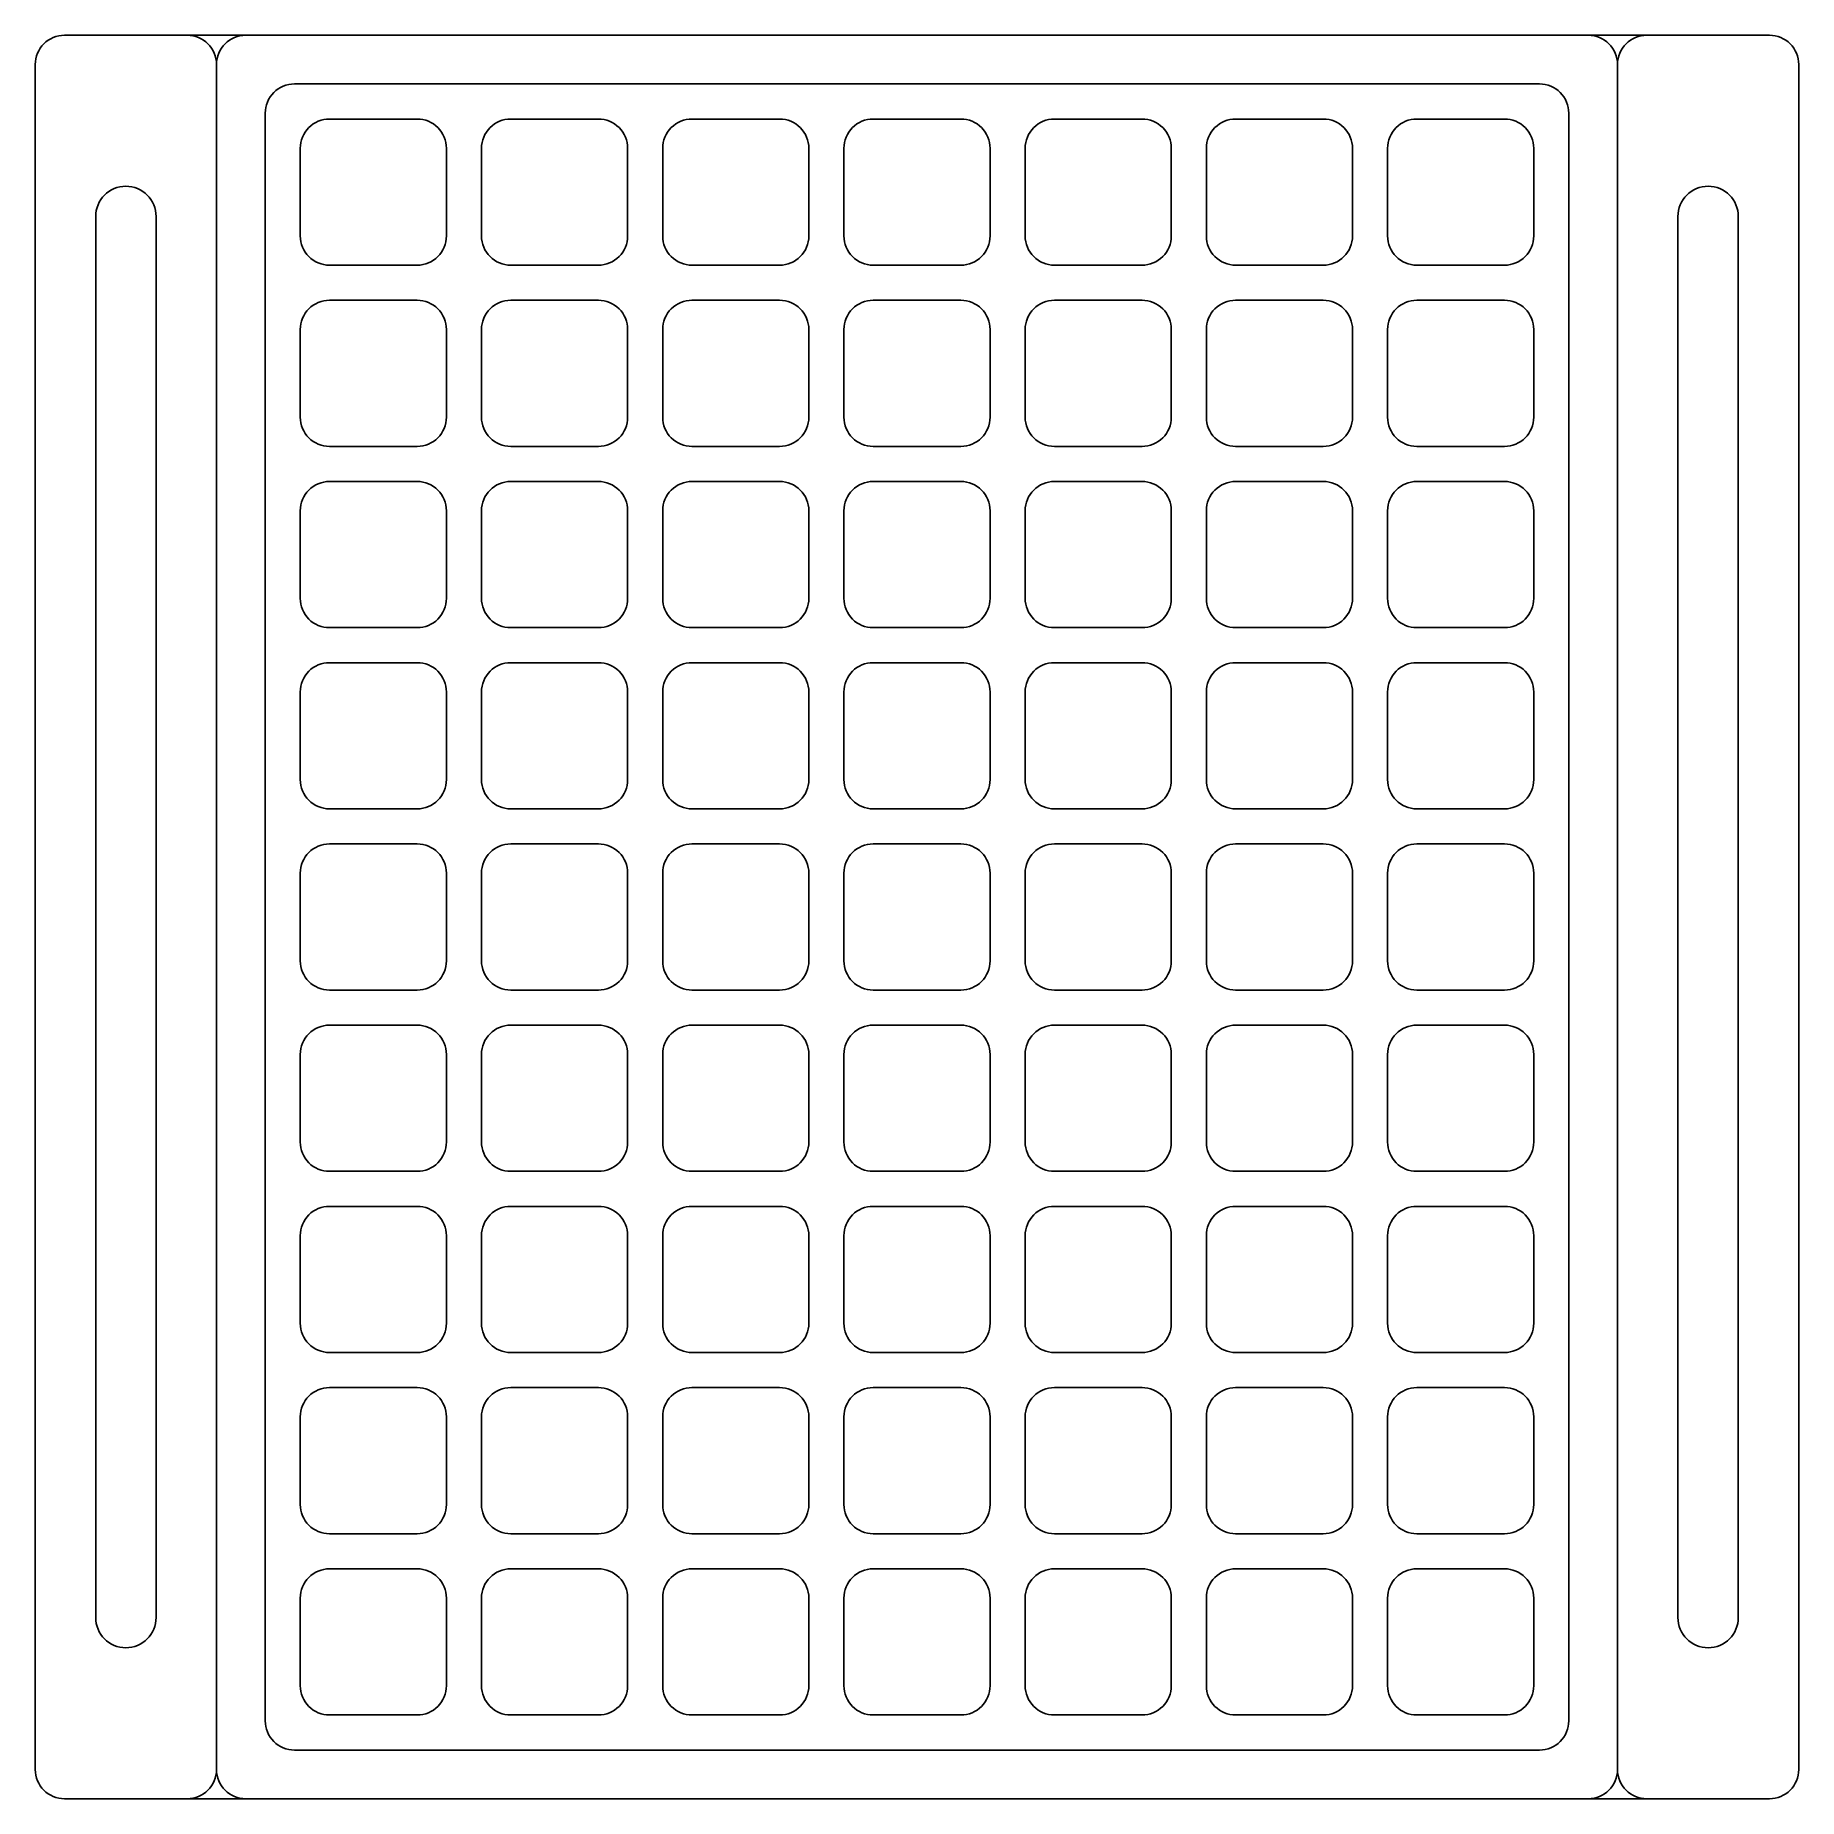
# Model space of a CAD drawing. Extents: x 0 to 181, y 0 to 181.
import ezdxf

# ---------------------------------------------------------------- set-up
doc = ezdxf.new("R2010")
doc.units = 0
doc.layers.add('BlackLayer', color=250, linetype='Continuous')

msp = doc.modelspace()

# ---------------------------------------------------------------- linework, layer by layer
at = {"layer": 'BlackLayer', "color": 4}
for points in [[(0, 3, 0.414214), (3, 0), (178, 0, 0.414214), (181, 3), (181, 178, 0.414214), (178, 181), (3, 181, 0.414214), (0, 178)], [(0, 3, 0.414214), (3, 0), (15.6, 0, 0.414214), (18.6, 3), (18.6, 178, 0.414214), (15.6, 181), (3, 181, 0.414214), (0, 178)], [(18.6, 3, 0.414214), (21.6, 0), (159.4, 0, 0.414214), (162.4, 3), (162.4, 178, 0.414214), (159.4, 181), (21.6, 181, 0.414214), (18.6, 178)], [(162.4, 3, 0.414214), (165.4, 0), (178, 0, 0.414214), (181, 3), (181, 178, 0.414214), (178, 181), (165.4, 181, 0.414214), (162.4, 178)], [(23.6, 8, 0.414214), (26.6, 5), (154.4, 5, 0.414214), (157.4, 8), (157.4, 173, 0.414214), (154.4, 176), (26.6, 176, 0.414214), (23.6, 173)], [(27.2, 160.4, 0.414214), (30.2, 157.4), (39.2, 157.4, 0.414214), (42.2, 160.4), (42.2, 169.4, 0.414214), (39.2, 172.4), (30.2, 172.4, 0.414214), (27.2, 169.4)], [(45.8, 160.4, 0.414214), (48.8, 157.4), (57.8, 157.4, 0.414214), (60.8, 160.4), (60.8, 169.4, 0.414214), (57.8, 172.4), (48.8, 172.4, 0.414214), (45.8, 169.4)], [(64.4, 160.4, 0.414214), (67.4, 157.4), (76.4, 157.4, 0.414214), (79.4, 160.4), (79.4, 169.4, 0.414214), (76.4, 172.4), (67.4, 172.4, 0.414214), (64.4, 169.4)], [(83, 160.4, 0.414214), (86, 157.4), (95, 157.4, 0.414214), (98, 160.4), (98, 169.4, 0.414214), (95, 172.4), (86, 172.4, 0.414214), (83, 169.4)], [(101.6, 160.4, 0.414214), (104.6, 157.4), (113.6, 157.4, 0.414214), (116.6, 160.4), (116.6, 169.4, 0.414214), (113.6, 172.4), (104.6, 172.4, 0.414214), (101.6, 169.4)], [(120.2, 160.4, 0.414214), (123.2, 157.4), (132.2, 157.4, 0.414214), (135.2, 160.4), (135.2, 169.4, 0.414214), (132.2, 172.4), (123.2, 172.4, 0.414214), (120.2, 169.4)], [(138.8, 160.4, 0.414214), (141.8, 157.4), (150.8, 157.4, 0.414214), (153.8, 160.4), (153.8, 169.4, 0.414214), (150.8, 172.4), (141.8, 172.4, 0.414214), (138.8, 169.4)], [(6.2, 18.6, 1), (12.4, 18.6), (12.4, 162.4), (12.4, 162.4, 1), (6.2, 162.4), (6.2, 18.6)], [(168.6, 18.6, 1), (174.8, 18.6), (174.8, 162.4), (174.8, 162.4, 1), (168.6, 162.4), (168.6, 18.6)], [(27.2, 141.8, 0.414214), (30.2, 138.8), (39.2, 138.8, 0.414214), (42.2, 141.8), (42.2, 150.8, 0.414214), (39.2, 153.8), (30.2, 153.8, 0.414214), (27.2, 150.8)], [(45.8, 141.8, 0.414214), (48.8, 138.8), (57.8, 138.8, 0.414214), (60.8, 141.8), (60.8, 150.8, 0.414214), (57.8, 153.8), (48.8, 153.8, 0.414214), (45.8, 150.8)], [(64.4, 141.8, 0.414214), (67.4, 138.8), (76.4, 138.8, 0.414214), (79.4, 141.8), (79.4, 150.8, 0.414214), (76.4, 153.8), (67.4, 153.8, 0.414214), (64.4, 150.8)], [(83, 141.8, 0.414214), (86, 138.8), (95, 138.8, 0.414214), (98, 141.8), (98, 150.8, 0.414214), (95, 153.8), (86, 153.8, 0.414214), (83, 150.8)], [(101.6, 141.8, 0.414214), (104.6, 138.8), (113.6, 138.8, 0.414214), (116.6, 141.8), (116.6, 150.8, 0.414214), (113.6, 153.8), (104.6, 153.8, 0.414214), (101.6, 150.8)], [(120.2, 141.8, 0.414214), (123.2, 138.8), (132.2, 138.8, 0.414214), (135.2, 141.8), (135.2, 150.8, 0.414214), (132.2, 153.8), (123.2, 153.8, 0.414214), (120.2, 150.8)], [(138.8, 141.8, 0.414214), (141.8, 138.8), (150.8, 138.8, 0.414214), (153.8, 141.8), (153.8, 150.8, 0.414214), (150.8, 153.8), (141.8, 153.8, 0.414214), (138.8, 150.8)], [(27.2, 123.2, 0.414214), (30.2, 120.2), (39.2, 120.2, 0.414214), (42.2, 123.2), (42.2, 132.2, 0.414214), (39.2, 135.2), (30.2, 135.2, 0.414214), (27.2, 132.2)], [(45.8, 123.2, 0.414214), (48.8, 120.2), (57.8, 120.2, 0.414214), (60.8, 123.2), (60.8, 132.2, 0.414214), (57.8, 135.2), (48.8, 135.2, 0.414214), (45.8, 132.2)], [(64.4, 123.2, 0.414214), (67.4, 120.2), (76.4, 120.2, 0.414214), (79.4, 123.2), (79.4, 132.2, 0.414214), (76.4, 135.2), (67.4, 135.2, 0.414214), (64.4, 132.2)], [(83, 123.2, 0.414214), (86, 120.2), (95, 120.2, 0.414214), (98, 123.2), (98, 132.2, 0.414214), (95, 135.2), (86, 135.2, 0.414214), (83, 132.2)], [(101.6, 123.2, 0.414214), (104.6, 120.2), (113.6, 120.2, 0.414214), (116.6, 123.2), (116.6, 132.2, 0.414214), (113.6, 135.2), (104.6, 135.2, 0.414214), (101.6, 132.2)], [(120.2, 123.2, 0.414214), (123.2, 120.2), (132.2, 120.2, 0.414214), (135.2, 123.2), (135.2, 132.2, 0.414214), (132.2, 135.2), (123.2, 135.2, 0.414214), (120.2, 132.2)], [(138.8, 123.2, 0.414214), (141.8, 120.2), (150.8, 120.2, 0.414214), (153.8, 123.2), (153.8, 132.2, 0.414214), (150.8, 135.2), (141.8, 135.2, 0.414214), (138.8, 132.2)], [(27.2, 104.6, 0.414214), (30.2, 101.6), (39.2, 101.6, 0.414214), (42.2, 104.6), (42.2, 113.6, 0.414214), (39.2, 116.6), (30.2, 116.6, 0.414214), (27.2, 113.6)], [(45.8, 104.6, 0.414214), (48.8, 101.6), (57.8, 101.6, 0.414214), (60.8, 104.6), (60.8, 113.6, 0.414214), (57.8, 116.6), (48.8, 116.6, 0.414214), (45.8, 113.6)], [(64.4, 104.6, 0.414214), (67.4, 101.6), (76.4, 101.6, 0.414214), (79.4, 104.6), (79.4, 113.6, 0.414214), (76.4, 116.6), (67.4, 116.6, 0.414214), (64.4, 113.6)], [(83, 104.6, 0.414214), (86, 101.6), (95, 101.6, 0.414214), (98, 104.6), (98, 113.6, 0.414214), (95, 116.6), (86, 116.6, 0.414214), (83, 113.6)], [(101.6, 104.6, 0.414214), (104.6, 101.6), (113.6, 101.6, 0.414214), (116.6, 104.6), (116.6, 113.6, 0.414214), (113.6, 116.6), (104.6, 116.6, 0.414214), (101.6, 113.6)], [(120.2, 104.6, 0.414214), (123.2, 101.6), (132.2, 101.6, 0.414214), (135.2, 104.6), (135.2, 113.6, 0.414214), (132.2, 116.6), (123.2, 116.6, 0.414214), (120.2, 113.6)], [(138.8, 104.6, 0.414214), (141.8, 101.6), (150.8, 101.6, 0.414214), (153.8, 104.6), (153.8, 113.6, 0.414214), (150.8, 116.6), (141.8, 116.6, 0.414214), (138.8, 113.6)], [(27.2, 86, 0.414214), (30.2, 83), (39.2, 83, 0.414214), (42.2, 86), (42.2, 95, 0.414214), (39.2, 98), (30.2, 98, 0.414214), (27.2, 95)], [(45.8, 86, 0.414214), (48.8, 83), (57.8, 83, 0.414214), (60.8, 86), (60.8, 95, 0.414214), (57.8, 98), (48.8, 98, 0.414214), (45.8, 95)], [(64.4, 86, 0.414214), (67.4, 83), (76.4, 83, 0.414214), (79.4, 86), (79.4, 95, 0.414214), (76.4, 98), (67.4, 98, 0.414214), (64.4, 95)], [(83, 86, 0.414214), (86, 83), (95, 83, 0.414214), (98, 86), (98, 95, 0.414214), (95, 98), (86, 98, 0.414214), (83, 95)], [(101.6, 86, 0.414214), (104.6, 83), (113.6, 83, 0.414214), (116.6, 86), (116.6, 95, 0.414214), (113.6, 98), (104.6, 98, 0.414214), (101.6, 95)], [(120.2, 86, 0.414214), (123.2, 83), (132.2, 83, 0.414214), (135.2, 86), (135.2, 95, 0.414214), (132.2, 98), (123.2, 98, 0.414214), (120.2, 95)], [(138.8, 86, 0.414214), (141.8, 83), (150.8, 83, 0.414214), (153.8, 86), (153.8, 95, 0.414214), (150.8, 98), (141.8, 98, 0.414214), (138.8, 95)], [(27.2, 67.4, 0.414214), (30.2, 64.4), (39.2, 64.4, 0.414214), (42.2, 67.4), (42.2, 76.4, 0.414214), (39.2, 79.4), (30.2, 79.4, 0.414214), (27.2, 76.4)], [(45.8, 67.4, 0.414214), (48.8, 64.4), (57.8, 64.4, 0.414214), (60.8, 67.4), (60.8, 76.4, 0.414214), (57.8, 79.4), (48.8, 79.4, 0.414214), (45.8, 76.4)], [(64.4, 67.4, 0.414214), (67.4, 64.4), (76.4, 64.4, 0.414214), (79.4, 67.4), (79.4, 76.4, 0.414214), (76.4, 79.4), (67.4, 79.4, 0.414214), (64.4, 76.4)], [(83, 67.4, 0.414214), (86, 64.4), (95, 64.4, 0.414214), (98, 67.4), (98, 76.4, 0.414214), (95, 79.4), (86, 79.4, 0.414214), (83, 76.4)], [(101.6, 67.4, 0.414214), (104.6, 64.4), (113.6, 64.4, 0.414214), (116.6, 67.4), (116.6, 76.4, 0.414214), (113.6, 79.4), (104.6, 79.4, 0.414214), (101.6, 76.4)], [(120.2, 67.4, 0.414214), (123.2, 64.4), (132.2, 64.4, 0.414214), (135.2, 67.4), (135.2, 76.4, 0.414214), (132.2, 79.4), (123.2, 79.4, 0.414214), (120.2, 76.4)], [(138.8, 67.4, 0.414214), (141.8, 64.4), (150.8, 64.4, 0.414214), (153.8, 67.4), (153.8, 76.4, 0.414214), (150.8, 79.4), (141.8, 79.4, 0.414214), (138.8, 76.4)], [(27.2, 48.8, 0.414214), (30.2, 45.8), (39.2, 45.8, 0.414214), (42.2, 48.8), (42.2, 57.8, 0.414214), (39.2, 60.8), (30.2, 60.8, 0.414214), (27.2, 57.8)], [(45.8, 48.8, 0.414214), (48.8, 45.8), (57.8, 45.8, 0.414214), (60.8, 48.8), (60.8, 57.8, 0.414214), (57.8, 60.8), (48.8, 60.8, 0.414214), (45.8, 57.8)], [(64.4, 48.8, 0.414214), (67.4, 45.8), (76.4, 45.8, 0.414214), (79.4, 48.8), (79.4, 57.8, 0.414214), (76.4, 60.8), (67.4, 60.8, 0.414214), (64.4, 57.8)], [(83, 48.8, 0.414214), (86, 45.8), (95, 45.8, 0.414214), (98, 48.8), (98, 57.8, 0.414214), (95, 60.8), (86, 60.8, 0.414214), (83, 57.8)], [(101.6, 48.8, 0.414214), (104.6, 45.8), (113.6, 45.8, 0.414214), (116.6, 48.8), (116.6, 57.8, 0.414214), (113.6, 60.8), (104.6, 60.8, 0.414214), (101.6, 57.8)], [(120.2, 48.8, 0.414214), (123.2, 45.8), (132.2, 45.8, 0.414214), (135.2, 48.8), (135.2, 57.8, 0.414214), (132.2, 60.8), (123.2, 60.8, 0.414214), (120.2, 57.8)], [(138.8, 48.8, 0.414214), (141.8, 45.8), (150.8, 45.8, 0.414214), (153.8, 48.8), (153.8, 57.8, 0.414214), (150.8, 60.8), (141.8, 60.8, 0.414214), (138.8, 57.8)], [(27.2, 30.2, 0.414214), (30.2, 27.2), (39.2, 27.2, 0.414214), (42.2, 30.2), (42.2, 39.2, 0.414214), (39.2, 42.2), (30.2, 42.2, 0.414214), (27.2, 39.2)], [(45.8, 30.2, 0.414214), (48.8, 27.2), (57.8, 27.2, 0.414214), (60.8, 30.2), (60.8, 39.2, 0.414214), (57.8, 42.2), (48.8, 42.2, 0.414214), (45.8, 39.2)], [(64.4, 30.2, 0.414214), (67.4, 27.2), (76.4, 27.2, 0.414214), (79.4, 30.2), (79.4, 39.2, 0.414214), (76.4, 42.2), (67.4, 42.2, 0.414214), (64.4, 39.2)], [(83, 30.2, 0.414214), (86, 27.2), (95, 27.2, 0.414214), (98, 30.2), (98, 39.2, 0.414214), (95, 42.2), (86, 42.2, 0.414214), (83, 39.2)], [(101.6, 30.2, 0.414214), (104.6, 27.2), (113.6, 27.2, 0.414214), (116.6, 30.2), (116.6, 39.2, 0.414214), (113.6, 42.2), (104.6, 42.2, 0.414214), (101.6, 39.2)], [(120.2, 30.2, 0.414214), (123.2, 27.2), (132.2, 27.2, 0.414214), (135.2, 30.2), (135.2, 39.2, 0.414214), (132.2, 42.2), (123.2, 42.2, 0.414214), (120.2, 39.2)], [(138.8, 30.2, 0.414214), (141.8, 27.2), (150.8, 27.2, 0.414214), (153.8, 30.2), (153.8, 39.2, 0.414214), (150.8, 42.2), (141.8, 42.2, 0.414214), (138.8, 39.2)], [(27.2, 11.6, 0.414214), (30.2, 8.6), (39.2, 8.6, 0.414214), (42.2, 11.6), (42.2, 20.6, 0.414214), (39.2, 23.6), (30.2, 23.6, 0.414214), (27.2, 20.6)], [(45.8, 11.6, 0.414214), (48.8, 8.6), (57.8, 8.6, 0.414214), (60.8, 11.6), (60.8, 20.6, 0.414214), (57.8, 23.6), (48.8, 23.6, 0.414214), (45.8, 20.6)], [(64.4, 11.6, 0.414214), (67.4, 8.6), (76.4, 8.6, 0.414214), (79.4, 11.6), (79.4, 20.6, 0.414214), (76.4, 23.6), (67.4, 23.6, 0.414214), (64.4, 20.6)], [(83, 11.6, 0.414214), (86, 8.6), (95, 8.6, 0.414214), (98, 11.6), (98, 20.6, 0.414214), (95, 23.6), (86, 23.6, 0.414214), (83, 20.6)], [(101.6, 11.6, 0.414214), (104.6, 8.6), (113.6, 8.6, 0.414214), (116.6, 11.6), (116.6, 20.6, 0.414214), (113.6, 23.6), (104.6, 23.6, 0.414214), (101.6, 20.6)], [(120.2, 11.6, 0.414214), (123.2, 8.6), (132.2, 8.6, 0.414214), (135.2, 11.6), (135.2, 20.6, 0.414214), (132.2, 23.6), (123.2, 23.6, 0.414214), (120.2, 20.6)], [(138.8, 11.6, 0.414214), (141.8, 8.6), (150.8, 8.6, 0.414214), (153.8, 11.6), (153.8, 20.6, 0.414214), (150.8, 23.6), (141.8, 23.6, 0.414214), (138.8, 20.6)]]:
    msp.add_lwpolyline(points, format="xyb", close=True, dxfattribs=at)

doc.saveas('drawing.dxf')
